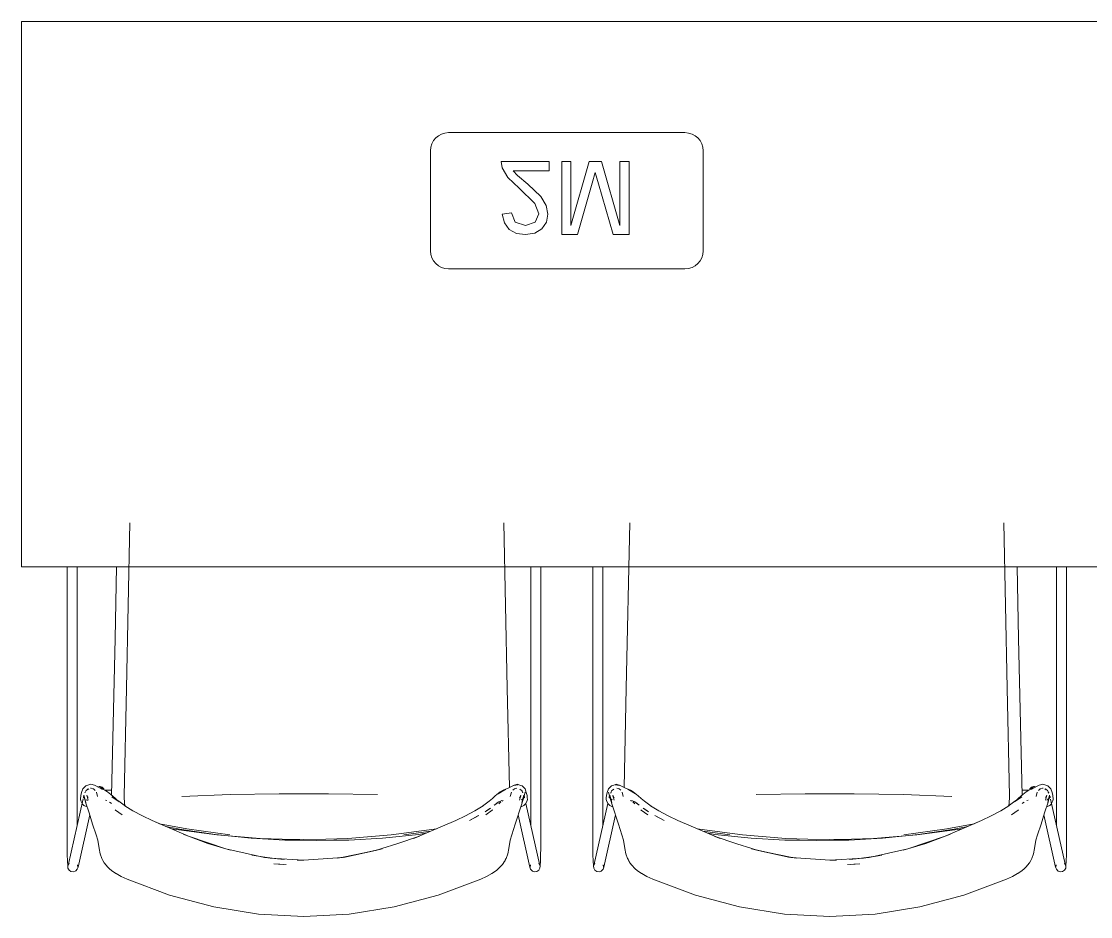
# Model space of a CAD drawing. Header units: millimetres. Extents: x 155927 to 326028, y -36033 to 97293.
# Drawn here: x 201201 to 202377, y 20146 to 21131 of the extents above; entities that cross this region are included whole.
import ezdxf

# ---------------------------------------------------------------- set-up
doc = ezdxf.new("R2010")
doc.units = ezdxf.units.MM
doc.header["$MEASUREMENT"] = 0
doc.layers.add('G-IMPT', color=8, linetype='CONTINUOUS', lineweight=9)
doc.layers.add('I-FURN', color=8, linetype='CONTINUOUS', lineweight=9)

msp = doc.modelspace()

# ---------------------------------------------------------------- linework, layer by layer
at = {"layer": 'G-IMPT'}
for p, q in [((201320.6, 20579.6), (201316.9, 20397.6)), ((201735.8, 20397.6), (201732.2, 20579.4)), ((201866.8, 20397.6), (201870.5, 20579.4)), ((202282.1, 20579.6), (202285.7, 20397.6)), ((201251.8, 20531.2), (201251.8, 20220.7)), ((201262.6, 20531.2), (201262.6, 20245.8)), ((201306.1, 20531.2), (201304.4, 20452.2)), ((201761.7, 20245.8), (201761.7, 20531.2)), ((201772.6, 20531.2), (201772.6, 20220.7)), ((201830.1, 20531.2), (201830.1, 20220.7)), ((201841, 20245.8), (201841, 20531.2)), ((202296.6, 20531.2), (202298.2, 20452.2)), ((202340, 20531.2), (202340, 20245.8)), ((202350.9, 20531.2), (202350.9, 20220.7)), ((201300.6, 20279.3), (201304.4, 20452.2)), ((202302.1, 20279.3), (202298.2, 20452.2)), ((201314.3, 20278.8), (201316.9, 20397.6)), ((201738.3, 20288.2), (201735.8, 20397.6)), ((201864.4, 20288.2), (201866.8, 20397.6)), ((202288.4, 20278.8), (202285.7, 20397.6)), ((201269, 20286.9), (201272.2, 20290)), ((201272.2, 20290), (201273.5, 20290.5)), ((201273.5, 20290.5), (201277.7, 20291.7)), ((201281.8, 20290.8), (201277.7, 20291.7)), ((201281.8, 20290.8), (201290.2, 20286.4)), ((201743.3, 20290.7), (201737.4, 20287.7)), ((201746.6, 20291.7), (201742.9, 20290.4)), ((201748, 20291.2), (201742.9, 20290.4)), ((201748, 20291.2), (201743.3, 20290.7)), ((201746.6, 20291.7), (201750.8, 20290.5)), ((201750.8, 20290.5), (201752.2, 20290)), ((201752.2, 20290), (201755.4, 20286.9)), ((201850.5, 20290), (201847.3, 20286.9)), ((201851.9, 20290.5), (201850.5, 20290)), ((201856.1, 20291.7), (201851.9, 20290.5)), ((201854.7, 20291.2), (201859.7, 20290.4)), ((201854.7, 20291.2), (201859.3, 20290.7)), ((201856.1, 20291.7), (201859.7, 20290.4)), ((201859.3, 20290.7), (201865.3, 20287.7)), ((202320.9, 20290.8), (202312.4, 20286.4)), ((202320.9, 20290.8), (202324.9, 20291.7)), ((202329.2, 20290.5), (202324.9, 20291.7)), ((202330.5, 20290), (202329.2, 20290.5)), ((202333.7, 20286.9), (202330.5, 20290)), ((201266.6, 20279.4), (201266.4, 20275.4)), ((201266.6, 20279.4), (201267.6, 20282.7)), ((201269, 20286.9), (201267.6, 20282.7)), ((201270, 20278.7), (201269.6, 20276.7)), ((201271.2, 20275.1), (201269.6, 20278.3)), ((201270.9, 20276.2), (201269.6, 20278.3)), ((201272, 20272.2), (201270.2, 20279.7)), ((201270.2, 20279.7), (201272.3, 20271.6)), ((201271.2, 20275.1), (201270.4, 20277.4)), ((201270.4, 20277.4), (201272.3, 20271.6)), ((201270.9, 20276.2), (201271.3, 20275.9)), ((201271.2, 20282.2), (201272, 20283.9)), ((201271.6, 20282.7), (201272, 20283.9)), ((201275, 20286.7), (201272.3, 20284.5)), ((201273.4, 20279.7), (201274.4, 20277.6)), ((201273.4, 20279.7), (201275, 20274.1)), ((201274.7, 20277.3), (201273.7, 20278.4)), ((201273.7, 20278.4), (201274.4, 20277.6)), ((201273.9, 20285.7), (201275.5, 20286.9)), ((201273.9, 20285.7), (201274.5, 20286.1)), ((201274.7, 20277.3), (201274, 20277.9)), ((201275.5, 20286.9), (201274.5, 20286.1)), ((201277.5, 20287.4), (201278.1, 20287.3)), ((201280, 20286.9), (201278.1, 20287.3)), ((201280.6, 20286.6), (201280, 20286.9)), ((201280.6, 20286.6), (201282.4, 20284.9)), ((201283.9, 20283), (201285.2, 20278.2)), ((201293.1, 20285.2), (201288.3, 20287.4)), ((201288.3, 20287.4), (201290.2, 20286.4)), ((201300.8, 20285.7), (201292.7, 20285.4)), ((201293.1, 20285.2), (201296.2, 20283.3)), ((201293.5, 20285), (201299.7, 20285.3)), ((201293.5, 20285), (201300.8, 20285.3)), ((201296.2, 20283.3), (201301.6, 20279)), ((201300.8, 20278.1), (201308.5, 20273)), ((201300.8, 20278.1), (201309, 20272.5)), ((201304.8, 20276), (201301.6, 20279)), ((201314.7, 20270.4), (201314.3, 20278.8)), ((201378, 20278.3), (201431.2, 20280.4)), ((201485.1, 20281.4), (201431.2, 20280.4)), ((201485.1, 20281.4), (201539.2, 20281.4)), ((201593.1, 20280.4), (201539.2, 20281.4)), ((201722.7, 20279), (201719.5, 20276)), ((201728.2, 20283.3), (201722.7, 20279)), ((201725.8, 20281.2), (201734.1, 20286)), ((201729.4, 20283.5), (201725.8, 20281.2)), ((201731.3, 20285.2), (201728.2, 20283.3)), ((201729.4, 20283.5), (201734.1, 20286)), ((201731.3, 20285.2), (201737.4, 20287.7)), ((201740.5, 20283.1), (201739.2, 20278.2)), ((201743.7, 20286.6), (201742.1, 20285.1)), ((201743.7, 20286.6), (201744.7, 20287.1)), ((201746.3, 20287.3), (201744.7, 20287.1)), ((201750.7, 20278.4), (201749.3, 20276.9)), ((201749.3, 20276.9), (201750.3, 20277.8)), ((201750.9, 20279.6), (201749.4, 20274.1)), ((201750.9, 20279.6), (201749.7, 20277.2)), ((201750.7, 20278.4), (201749.7, 20277.2)), ((201749.8, 20286.5), (201752.1, 20284.5)), ((201753.9, 20277.4), (201751.4, 20269.1)), ((201753.4, 20276.2), (201751.6, 20274.6)), ((201754.1, 20279.7), (201752, 20271.6)), ((201752.8, 20282.7), (201752.3, 20283.9)), ((201752.3, 20283.9), (201753.1, 20282.3)), ((201754.1, 20279.7), (201752.4, 20272.8)), ((201755.6, 20283), (201753.2, 20275.1)), ((201754.7, 20278.3), (201753.2, 20275.1)), ((201754.7, 20278.3), (201753.4, 20276.2)), ((201755.6, 20283), (201753.9, 20277.4)), ((201754.7, 20276.7), (201754.3, 20278.6)), ((201756.8, 20282.7), (201755.4, 20286.9)), ((201756.8, 20282.7), (201757.7, 20279.4)), ((201757.7, 20279.4), (201757.9, 20276.7)), ((201757.9, 20276.7), (201758, 20275.4)), ((201844.8, 20276.7), (201844.7, 20275.4)), ((201844.9, 20279.4), (201844.8, 20276.7)), ((201845.9, 20282.7), (201844.9, 20279.4)), ((201845.9, 20282.7), (201847.3, 20286.9)), ((201847.1, 20283), (201848.7, 20277.4)), ((201847.1, 20283), (201849.5, 20275.1)), ((201847.9, 20276.7), (201848.4, 20278.6)), ((201848, 20278.3), (201849.3, 20276.2)), ((201848, 20278.3), (201849.5, 20275.1)), ((201848.6, 20279.7), (201850.7, 20271.6)), ((201848.6, 20279.7), (201850.3, 20272.8)), ((201848.7, 20277.4), (201851.3, 20269.1)), ((201849.3, 20276.2), (201851.1, 20274.6)), ((201849.5, 20281.9), (201850.1, 20283.4)), ((201849.6, 20281.9), (201850.4, 20283.9)), ((201850.4, 20283.9), (201849.6, 20282.3)), ((201852.9, 20286.5), (201850.6, 20284.5)), ((201851.8, 20279.6), (201853, 20277.2)), ((201851.8, 20279.6), (201853.3, 20274.1)), ((201852, 20278.4), (201853, 20277.2)), ((201852, 20278.4), (201853.4, 20276.9)), ((201853.4, 20276.9), (201852.4, 20277.8)), ((201856.4, 20287.3), (201858, 20287.1)), ((201858.9, 20286.6), (201858, 20287.1)), ((201858.9, 20286.6), (201860.6, 20285.1)), ((201862.1, 20283.1), (201863.5, 20278.2)), ((201871.4, 20285.2), (201865.3, 20287.7)), ((201873.2, 20283.5), (201868.6, 20286)), ((201876.9, 20281.2), (201868.6, 20286)), ((201871.4, 20285.2), (201874.5, 20283.3)), ((201873.2, 20283.5), (201876.9, 20281.2)), ((201874.5, 20283.3), (201879.9, 20279)), ((201879.9, 20279), (201883.1, 20276)), ((202009.6, 20280.4), (202063.5, 20281.4)), ((202117.5, 20281.4), (202063.5, 20281.4)), ((202117.5, 20281.4), (202171.5, 20280.4)), ((202224.7, 20278.3), (202171.5, 20280.4)), ((202288, 20270.4), (202288.4, 20278.8)), ((202301.9, 20278.1), (202293.7, 20272.5)), ((202301.9, 20278.1), (202294.1, 20273)), ((202297.9, 20276), (202301.1, 20279)), ((202306.5, 20283.3), (202301.1, 20279)), ((202301.9, 20285.7), (202310, 20285.4)), ((202309.2, 20285), (202301.9, 20285.3)), ((202309.2, 20285), (202303, 20285.3)), ((202309.6, 20285.2), (202306.5, 20283.3)), ((202309.6, 20285.2), (202314.4, 20287.4)), ((202314.4, 20287.4), (202312.4, 20286.4)), ((202318.8, 20283), (202317.5, 20278.2)), ((202322.1, 20286.6), (202320.2, 20284.9)), ((202322.1, 20286.6), (202322.6, 20286.9)), ((202322.6, 20286.9), (202324.6, 20287.3)), ((202325.2, 20287.4), (202324.6, 20287.3)), ((202328.7, 20285.7), (202327.1, 20286.9)), ((202327.1, 20286.9), (202328.2, 20286.1)), ((202327.7, 20286.7), (202330.4, 20284.5)), ((202329.3, 20279.7), (202327.7, 20274.1)), ((202328, 20277.3), (202329, 20278.4)), ((202328, 20277.3), (202328.7, 20277.9)), ((202328.7, 20285.7), (202328.2, 20286.1)), ((202329.3, 20279.7), (202328.3, 20277.6)), ((202329, 20278.4), (202328.3, 20277.6)), ((202331.7, 20276.2), (202330.2, 20274.9)), ((202332.4, 20279.7), (202330.4, 20271.6)), ((202332.3, 20277.4), (202330.4, 20271.6)), ((202331.4, 20281.9), (202330.6, 20283.9)), ((202331.4, 20282.2), (202330.6, 20283.9)), ((202330.7, 20272.2), (202332.4, 20279.7)), ((202331.5, 20275.1), (202333.1, 20278.3)), ((202331.5, 20275.1), (202332.3, 20277.4)), ((202331.7, 20276.2), (202333.1, 20278.3)), ((202332.6, 20278.7), (202333.1, 20276.7)), ((202333.7, 20286.9), (202335.1, 20282.7)), ((202336.1, 20279.4), (202335.1, 20282.7)), ((202336.1, 20279.4), (202336.3, 20275.4)), ((201269.4, 20275.9), (201252.8, 20202.3)), ((201266.7, 20273.7), (201266.4, 20275.4)), ((201266.7, 20273.7), (201266.7, 20273.4)), ((201266.7, 20273.4), (201268.1, 20270.5)), ((201268.3, 20270.3), (201268.1, 20270.5)), ((201268.3, 20270.3), (201270.2, 20268.4)), ((201272.7, 20267.2), (201270.2, 20268.4)), ((201270.4, 20268.3), (201270.2, 20268.4)), ((201272.8, 20267.2), (201270.2, 20268.4)), ((201270.4, 20268.3), (201272.8, 20267.2)), ((201272, 20272.2), (201275.8, 20260.5)), ((201272.7, 20267.2), (201272.8, 20267.2)), ((201274.2, 20273.8), (201272.8, 20274.6)), ((201295.2, 20273.8), (201293.8, 20274.4)), ((201298.4, 20272.1), (201300, 20271)), ((201300.6, 20270.7), (201300, 20271)), ((201304.8, 20276), (201309, 20272.5)), ((201308.5, 20273), (201315.9, 20267.6)), ((201315.4, 20267.5), (201314.7, 20270.4)), ((201324.1, 20262.7), (201315.1, 20268.1)), ((201315.9, 20267.6), (201315.1, 20268.1)), ((201709.2, 20268.1), (201700.2, 20262.7)), ((201715.8, 20273), (201708.5, 20267.6)), ((201709.2, 20268.1), (201708.5, 20267.6)), ((201717.4, 20265.5), (201711.4, 20261.5)), ((201717.4, 20265.5), (201713.4, 20262.8)), ((201715.8, 20273), (201719.5, 20276)), ((201724.7, 20270.8), (201721.6, 20268.7)), ((201722.2, 20269.1), (201721.6, 20268.7)), ((201722.2, 20269.1), (201724.7, 20270.8)), ((201726.5, 20272.4), (201723.8, 20270.7)), ((201724.3, 20271), (201723.8, 20270.7)), ((201726.5, 20272.4), (201724.3, 20271)), ((201729.7, 20274), (201725.9, 20272.1)), ((201726.5, 20272.4), (201725.9, 20272.1)), ((201728.9, 20272.3), (201726.4, 20270.2)), ((201726.5, 20272.4), (201729.7, 20274)), ((201730.1, 20273.2), (201731.3, 20273.9)), ((201744.6, 20248), (201751.4, 20269.1)), ((201751.7, 20267.2), (201751.6, 20267.2)), ((201751.7, 20267.2), (201753.9, 20268.3)), ((201752, 20271.6), (201752.4, 20272.8)), ((201753.9, 20268.3), (201754.1, 20268.4)), ((201756.2, 20270.5), (201754.1, 20268.4)), ((201754.4, 20268.7), (201756.2, 20270.5)), ((201754.4, 20268.7), (201756, 20270.3)), ((201757.7, 20273.7), (201756, 20270.3)), ((201756, 20270.3), (201757.6, 20273.4)), ((201756, 20270.3), (201756.2, 20270.5)), ((201771.5, 20202.3), (201756.1, 20270.5)), ((201757.7, 20273.7), (201756.2, 20270.5)), ((201757.7, 20273.7), (201757.6, 20273.4)), ((201757.7, 20273.7), (201758, 20275.4)), ((201831.2, 20202.3), (201846.5, 20270.5)), ((201845, 20273.7), (201844.7, 20275.4)), ((201845, 20273.7), (201846.7, 20270.3)), ((201845, 20273.7), (201845.1, 20273.4)), ((201845, 20273.7), (201846.5, 20270.5)), ((201846.7, 20270.3), (201845.1, 20273.4)), ((201848.3, 20268.7), (201846.5, 20270.5)), ((201846.7, 20270.3), (201846.5, 20270.5)), ((201846.5, 20270.5), (201848.6, 20268.4)), ((201848.3, 20268.7), (201846.7, 20270.3)), ((201848.8, 20268.3), (201848.6, 20268.4)), ((201851, 20267.2), (201848.8, 20268.3)), ((201850.7, 20271.6), (201850.3, 20272.8)), ((201851, 20267.2), (201851.1, 20267.2)), ((201858.1, 20248), (201851.3, 20269.1)), ((201872.6, 20273.2), (201871.4, 20273.9)), ((201876.2, 20272.4), (201873, 20274)), ((201873, 20274), (201876.7, 20272.1)), ((201873.8, 20272.3), (201876.3, 20270.2)), ((201876.2, 20272.4), (201876.7, 20272.1)), ((201876.2, 20272.4), (201878.3, 20271)), ((201876.2, 20272.4), (201878.9, 20270.7)), ((201880.5, 20269.1), (201878, 20270.8)), ((201878, 20270.8), (201881.1, 20268.7)), ((201878.3, 20271), (201878.9, 20270.7)), ((201880.5, 20269.1), (201881.1, 20268.7)), ((201886.9, 20273), (201883.1, 20276)), ((201885.3, 20265.5), (201891.2, 20261.5)), ((201885.3, 20265.5), (201889.3, 20262.8)), ((201886.9, 20273), (201894.2, 20267.6)), ((201893.5, 20268.1), (201894.2, 20267.6)), ((201893.5, 20268.1), (201902.4, 20262.7)), ((202278.6, 20262.7), (202287.5, 20268.1)), ((202294.1, 20273), (202286.8, 20267.6)), ((202286.8, 20267.6), (202287.5, 20268.1)), ((202287.3, 20267.5), (202288, 20270.4)), ((202297.9, 20276), (202293.7, 20272.5)), ((202302.1, 20270.7), (202302.7, 20271)), ((202304.3, 20272.1), (202302.7, 20271)), ((202307.5, 20273.8), (202308.9, 20274.4)), ((202330.7, 20272.2), (202326.9, 20260.5)), ((202329.2, 20274.2), (202329.9, 20274.6)), ((202329.9, 20267.2), (202329.2, 20267.1)), ((202329.9, 20267.2), (202332.5, 20268.4)), ((202332.3, 20268.3), (202329.9, 20267.2)), ((202330, 20267.2), (202329.9, 20267.2)), ((202330, 20267.2), (202332.5, 20268.4)), ((202332.3, 20268.3), (202332.5, 20268.4)), ((202334.4, 20270.3), (202332.5, 20268.4)), ((202333.4, 20275.3), (202349.8, 20202.3)), ((202334.4, 20270.3), (202334.5, 20270.5)), ((202336, 20273.4), (202334.5, 20270.5)), ((202336, 20273.7), (202336.3, 20275.4)), ((202336, 20273.7), (202336, 20273.4)), ((201263.7, 20200.7), (201276.6, 20258.3)), ((201275.8, 20260.5), (201279.7, 20248)), ((201304.5, 20263.7), (201305, 20263.3)), ((201305, 20263.3), (201312.3, 20258)), ((201334.5, 20257.2), (201324.1, 20262.7)), ((201334.5, 20257.2), (201345.1, 20252)), ((201679.2, 20252), (201689.8, 20257.2)), ((201689.8, 20257.2), (201700.2, 20262.7)), ((201704.6, 20257.5), (201694.2, 20252)), ((201694.2, 20252), (201703.6, 20257)), ((201704.6, 20257.5), (201703.6, 20257)), ((201711.4, 20261.5), (201713.4, 20262.8)), ((201712.1, 20258), (201719.4, 20263.3)), ((201719.9, 20263.7), (201719.4, 20263.3)), ((201747.8, 20258.1), (201760.6, 20200.7)), ((201854.9, 20258.1), (201842, 20200.7)), ((201882.8, 20263.7), (201883.3, 20263.3)), ((201890.6, 20258), (201883.3, 20263.3)), ((201891.2, 20261.5), (201889.3, 20262.8)), ((201898.1, 20257.5), (201908.5, 20252)), ((201898.1, 20257.5), (201899, 20257)), ((201908.5, 20252), (201899, 20257)), ((201912.9, 20257.2), (201902.4, 20262.7)), ((201923.5, 20252), (201912.9, 20257.2)), ((202268.1, 20257.2), (202257.5, 20252)), ((202268.1, 20257.2), (202278.6, 20262.7)), ((202297.7, 20263.3), (202290.4, 20258)), ((202298.2, 20263.7), (202297.7, 20263.3)), ((202326.9, 20260.5), (202323, 20248)), ((202339, 20200.7), (202326.1, 20258.3)), ((201279.7, 20248), (201283.6, 20236)), ((201354.5, 20247.8), (201345.1, 20252)), ((201354.5, 20247.8), (201345.1, 20251.9)), ((201385.1, 20234.7), (201345.1, 20251.9)), ((201383.5, 20242.6), (201353.2, 20248.4)), ((201353.2, 20248.4), (201383.3, 20242.7)), ((201375.3, 20242.5), (201360.2, 20245.4)), ((201368.9, 20242.4), (201365.8, 20243)), ((201416.2, 20236), (201368.9, 20242.4)), ((201375.3, 20242.5), (201414.4, 20236.6)), ((201430.6, 20236.2), (201383.3, 20242.7)), ((201383.5, 20242.6), (201430.6, 20236.2)), ((201608.1, 20236), (201655.4, 20242.4)), ((201679.2, 20252), (201632.8, 20232.1)), ((201655.4, 20242.4), (201658, 20242.9)), ((201740.8, 20236), (201744.6, 20248)), ((201861.9, 20236), (201858.1, 20248)), ((201923.5, 20252), (201969.9, 20232.1)), ((201947.3, 20242.4), (201944.7, 20242.9)), ((201994.6, 20236), (201947.3, 20242.4)), ((202172.1, 20236.2), (202219.3, 20242.7)), ((202219.2, 20242.6), (202172.1, 20236.2)), ((202186.5, 20236), (202233.7, 20242.4)), ((202227.4, 20242.5), (202188.2, 20236.6)), ((202217.6, 20234.7), (202257.6, 20251.9)), ((202219.2, 20242.6), (202249.5, 20248.4)), ((202249.5, 20248.4), (202219.3, 20242.7)), ((202227.4, 20242.5), (202242.5, 20245.4)), ((202233.7, 20242.4), (202236.9, 20243)), ((202248.2, 20247.8), (202257.5, 20252)), ((202248.2, 20247.8), (202257.6, 20251.9)), ((202323, 20248), (202319.1, 20236)), ((201285.3, 20230.4), (201283.6, 20236)), ((201286.9, 20221.2), (201285.3, 20230.4)), ((201379.3, 20236.9), (201385.1, 20234.7)), ((201379.3, 20236.9), (201385.1, 20234.7)), ((201385.1, 20234.7), (201426.3, 20220.6)), ((201385.1, 20234.7), (201406.6, 20226.7)), ((201385.1, 20234.7), (201406.6, 20226.7)), ((201414.4, 20236.6), (201454.2, 20232.5)), ((201464, 20232.2), (201416.2, 20236)), ((201454.2, 20232.5), (201491.3, 20230.4)), ((201464, 20232.2), (201488.1, 20231.2)), ((201488.1, 20231.2), (201512.2, 20230.9)), ((201491.3, 20230.4), (201507.6, 20230.1)), ((201507.6, 20230.1), (201526.4, 20229.7)), ((201512.2, 20230.9), (201536.3, 20231.3)), ((201545.2, 20230.1), (201526.4, 20229.7)), ((201560.3, 20232.2), (201536.3, 20231.3)), ((201545.2, 20230.1), (201561.5, 20230.4)), ((201608.1, 20236), (201560.3, 20232.2)), ((201598.6, 20232.5), (201561.5, 20230.4)), ((201598.6, 20232.5), (201638.4, 20236.6)), ((201614.2, 20226.1), (201639.2, 20234.7)), ((201651.8, 20240.3), (201622.2, 20236.2)), ((201651.8, 20240.3), (201622.2, 20236.2)), ((201639.2, 20234.7), (201632.8, 20232.1)), ((201646, 20237.8), (201638.4, 20236.6)), ((201739.1, 20230.4), (201737.5, 20221.2)), ((201739.1, 20230.4), (201740.8, 20236)), ((201863.6, 20230.4), (201861.9, 20236)), ((201863.6, 20230.4), (201865.2, 20221.2)), ((201950.9, 20240.3), (201980.5, 20236.2)), ((201950.9, 20240.3), (201980.5, 20236.2)), ((201956.7, 20237.8), (201964.3, 20236.6)), ((201988.5, 20226.1), (201963.5, 20234.7)), ((201963.5, 20234.7), (201969.9, 20232.1)), ((202004.1, 20232.5), (201964.3, 20236.6)), ((201994.6, 20236), (202042.4, 20232.2)), ((202004.1, 20232.5), (202041.2, 20230.4)), ((202057.4, 20230.1), (202041.2, 20230.4)), ((202042.4, 20232.2), (202066.4, 20231.3)), ((202057.4, 20230.1), (202076.3, 20229.7)), ((202090.5, 20230.9), (202066.4, 20231.3)), ((202095.1, 20230.1), (202076.3, 20229.7)), ((202114.6, 20231.2), (202090.5, 20230.9)), ((202111.4, 20230.4), (202095.1, 20230.1)), ((202148.5, 20232.5), (202111.4, 20230.4)), ((202138.6, 20232.2), (202114.6, 20231.2)), ((202138.6, 20232.2), (202186.5, 20236)), ((202188.2, 20236.6), (202148.5, 20232.5)), ((202217.6, 20234.7), (202176.4, 20220.6)), ((202217.6, 20234.7), (202196.1, 20226.7)), ((202217.6, 20234.7), (202196.1, 20226.7)), ((202223.3, 20236.9), (202217.6, 20234.7)), ((202223.3, 20236.9), (202217.6, 20234.7)), ((202315.8, 20221.2), (202317.4, 20230.4)), ((202317.4, 20230.4), (202319.1, 20236)), ((201251.8, 20214.5), (201251.8, 20220.7)), ((201286.9, 20221.2), (201288, 20215.1)), ((201426.3, 20220.6), (201406.6, 20226.7)), ((201406.6, 20226.7), (201426.3, 20220.7)), ((201431.5, 20219.2), (201426.3, 20220.7)), ((201468.8, 20211.3), (201426.3, 20220.6)), ((201426.3, 20220.6), (201431.5, 20219.2)), ((201555.5, 20211.7), (201591, 20218.7)), ((201598.1, 20220.6), (201555.6, 20211.3)), ((201591, 20218.7), (201555.6, 20211.3)), ((201591, 20218.7), (201598, 20220.9)), ((201598.1, 20220.6), (201591, 20218.7)), ((201614.2, 20226.1), (201598, 20220.9)), ((201737.5, 20221.2), (201736.4, 20215.1)), ((201772.6, 20220.7), (201772.5, 20214.5)), ((201830.1, 20220.7), (201830.1, 20214.5)), ((201865.2, 20221.2), (201866.3, 20215.1)), ((201988.5, 20226.1), (202004.7, 20220.9)), ((202004.6, 20220.6), (202011.7, 20218.7)), ((202004.6, 20220.6), (202047.1, 20211.3)), ((202011.7, 20218.7), (202004.7, 20220.9)), ((202047.2, 20211.7), (202011.7, 20218.7)), ((202011.7, 20218.7), (202047.1, 20211.3)), ((202133.9, 20211.3), (202176.4, 20220.6)), ((202171.2, 20219.2), (202176.4, 20220.7)), ((202176.4, 20220.6), (202171.2, 20219.2)), ((202176.4, 20220.6), (202196.1, 20226.7)), ((202196.1, 20226.7), (202176.4, 20220.7)), ((202315.8, 20221.2), (202314.7, 20215.1)), ((202350.9, 20214.5), (202350.9, 20220.7)), ((201251.8, 20214.5), (201252, 20207.3)), ((201252, 20207.3), (201252.3, 20202)), ((201289.8, 20210.2), (201288, 20215.1)), ((201289.8, 20210.2), (201291, 20207.9)), ((201292.5, 20205.4), (201291, 20207.9)), ((201455, 20213.8), (201462.2, 20212.5)), ((201455, 20213.8), (201469.1, 20211.7)), ((201468.8, 20211.3), (201490.4, 20208.9)), ((201468.8, 20211.3), (201480.1, 20210)), ((201469.1, 20211.7), (201480.1, 20210)), ((201512.2, 20208.3), (201475.2, 20210.6)), ((201475.2, 20210.6), (201480.1, 20210)), ((201490.4, 20208.9), (201480.1, 20210)), ((201512.2, 20208.3), (201504.7, 20208.4)), ((201512.2, 20208.3), (201504.7, 20208.4)), ((201549.1, 20210.8), (201512.2, 20208.3)), ((201549.1, 20210.6), (201555.5, 20211.7)), ((201549.1, 20210.8), (201554.5, 20211.2)), ((201549.1, 20210.6), (201552.6, 20211)), ((201731.6, 20204.9), (201734.6, 20210.2)), ((201734, 20209.2), (201731.6, 20204.9)), ((201731.8, 20205.4), (201733.4, 20207.9)), ((201733.4, 20207.9), (201734.6, 20210.2)), ((201734, 20209.2), (201734.6, 20210.2)), ((201736.4, 20215.1), (201734.6, 20210.2)), ((201772.1, 20202), (201772.4, 20207.3)), ((201772.4, 20207.3), (201772.5, 20214.5)), ((201830.3, 20207.3), (201830.1, 20214.5)), ((201830.6, 20202), (201830.3, 20207.3)), ((201866.3, 20215.1), (201868.1, 20210.2)), ((201868.7, 20209.2), (201868.1, 20210.2)), ((201871.1, 20204.9), (201868.1, 20210.2)), ((201869.3, 20207.9), (201868.1, 20210.2)), ((201868.7, 20209.2), (201871.1, 20204.9)), ((201870.8, 20205.4), (201869.3, 20207.9)), ((202053.6, 20210.6), (202047.2, 20211.7)), ((202053.6, 20210.8), (202048.2, 20211.2)), ((202053.6, 20210.6), (202050.1, 20211)), ((202053.6, 20210.8), (202090.5, 20208.3)), ((202090.5, 20208.3), (202127.5, 20210.6)), ((202090.5, 20208.3), (202098, 20208.4)), ((202090.5, 20208.3), (202098, 20208.4)), ((202133.9, 20211.3), (202112.3, 20208.9)), ((202112.3, 20208.9), (202122.5, 20210)), ((202133.6, 20211.7), (202122.5, 20210)), ((202133.9, 20211.3), (202122.5, 20210)), ((202127.5, 20210.6), (202122.5, 20210)), ((202147.7, 20213.8), (202133.6, 20211.7)), ((202147.7, 20213.8), (202139.6, 20212.4)), ((202310.2, 20205.4), (202311.7, 20207.9)), ((202312.9, 20210.2), (202311.7, 20207.9)), ((202312.9, 20210.2), (202314.7, 20215.1)), ((202350.7, 20207.3), (202350.4, 20202)), ((202350.9, 20214.5), (202350.7, 20207.3)), ((201252.3, 20202), (201252.6, 20199.6)), ((201252.6, 20199.6), (201253.8, 20197.3)), ((201252.8, 20202.3), (201253.9, 20204.5)), ((201253.7, 20204.2), (201253.9, 20204.5)), ((201253.8, 20197.3), (201255.9, 20195.8)), ((201258.6, 20195.4), (201255.9, 20195.8)), ((201258.6, 20195.4), (201260.7, 20196.1)), ((201261.1, 20196.5), (201260.7, 20196.1)), ((201261.1, 20196.5), (201262.9, 20198.2)), ((201262.9, 20198.2), (201262.6, 20197.9)), ((201263.7, 20200.7), (201262.9, 20198.2)), ((201263, 20203.1), (201263.4, 20200.5)), ((201263.1, 20202.8), (201263.4, 20200.5)), ((201292.8, 20204.9), (201292.5, 20205.4)), ((201292.8, 20204.9), (201294.3, 20203)), ((201294.3, 20203), (201296.5, 20200.5)), ((201296.5, 20200.5), (201298.3, 20198.7)), ((201300.4, 20197), (201298.3, 20198.7)), ((201305.3, 20193.6), (201300.4, 20197)), ((201489.3, 20203.6), (201479.1, 20204.1)), ((201479.1, 20204.1), (201492.7, 20203.4)), ((201723.9, 20197), (201719, 20193.6)), ((201723.9, 20197), (201726, 20198.7)), ((201727.8, 20200.5), (201726, 20198.7)), ((201727.8, 20200.5), (201728.3, 20201.1)), ((201730.1, 20203), (201728.3, 20201.1)), ((201731.6, 20204.9), (201730.1, 20203)), ((201731.6, 20204.9), (201731.8, 20205.4)), ((201760.6, 20200.7), (201761.5, 20198.2)), ((201761.4, 20203.1), (201760.9, 20200.5)), ((201761.2, 20202.8), (201760.9, 20200.5)), ((201761.5, 20198.2), (201761.8, 20197.9)), ((201763.6, 20196.1), (201761.8, 20197.9)), ((201763.6, 20196.1), (201765.7, 20195.4)), ((201768.4, 20195.8), (201765.7, 20195.4)), ((201770.6, 20197.3), (201768.4, 20195.8)), ((201771.5, 20202.3), (201770.5, 20204.4)), ((201770.5, 20204.4), (201770.7, 20204.2)), ((201771.8, 20199.6), (201770.6, 20197.3)), ((201771.8, 20199.6), (201772.1, 20202)), ((201830.9, 20199.6), (201830.6, 20202)), ((201830.9, 20199.6), (201832.1, 20197.3)), ((201831.2, 20202.3), (201832.2, 20204.4)), ((201832.2, 20204.4), (201832, 20204.2)), ((201832.1, 20197.3), (201834.3, 20195.8)), ((201834.3, 20195.8), (201836.9, 20195.4)), ((201839.1, 20196.1), (201836.9, 20195.4)), ((201839.1, 20196.1), (201840.9, 20197.9)), ((201841.2, 20198.2), (201840.9, 20197.9)), ((201842, 20200.7), (201841.2, 20198.2)), ((201841.3, 20203.1), (201841.8, 20200.5)), ((201841.4, 20202.8), (201841.8, 20200.5)), ((201871.1, 20204.9), (201870.8, 20205.4)), ((201871.1, 20204.9), (201872.6, 20203)), ((201872.6, 20203), (201874.4, 20201.1)), ((201874.8, 20200.5), (201874.4, 20201.1)), ((201874.8, 20200.5), (201876.7, 20198.7)), ((201878.8, 20197), (201876.7, 20198.7)), ((201878.8, 20197), (201883.6, 20193.6)), ((202123.6, 20204.1), (202110, 20203.4)), ((202113.4, 20203.6), (202123.6, 20204.1)), ((202297.4, 20193.6), (202302.3, 20197)), ((202302.3, 20197), (202304.3, 20198.7)), ((202306.2, 20200.5), (202304.3, 20198.7)), ((202308.4, 20203), (202306.2, 20200.5)), ((202309.9, 20204.9), (202308.4, 20203)), ((202309.9, 20204.9), (202310.2, 20205.4)), ((202339, 20200.7), (202339.8, 20198.2)), ((202339.7, 20203.1), (202339.2, 20200.5)), ((202339.6, 20202.8), (202339.2, 20200.5)), ((202341.6, 20196.5), (202339.8, 20198.2)), ((202339.8, 20198.2), (202340.1, 20197.9)), ((202341.6, 20196.5), (202341.9, 20196.1)), ((202344.1, 20195.4), (202341.9, 20196.1)), ((202344.1, 20195.4), (202346.7, 20195.8)), ((202348.9, 20197.3), (202346.7, 20195.8)), ((202349.8, 20202.3), (202348.8, 20204.5)), ((202349, 20204.2), (202348.8, 20204.5)), ((202350.1, 20199.6), (202348.9, 20197.3)), ((202350.4, 20202), (202350.1, 20199.6)), ((201305.3, 20193.6), (201305.6, 20193.4)), ((201311.2, 20190.2), (201305.6, 20193.4)), ((201317.6, 20187.4), (201311.2, 20190.2)), ((201364.4, 20169.8), (201317.6, 20187.4)), ((201659.9, 20169.8), (201706.6, 20187.3)), ((201706.6, 20187.3), (201713.1, 20190.2)), ((201718.7, 20193.4), (201713.1, 20190.2)), ((201718.7, 20193.4), (201719, 20193.6)), ((201883.9, 20193.4), (201883.6, 20193.6)), ((201883.9, 20193.4), (201889.5, 20190.2)), ((201896, 20187.3), (201889.5, 20190.2)), ((201942.8, 20169.8), (201896, 20187.3)), ((202238.2, 20169.8), (202285.1, 20187.4)), ((202285.1, 20187.4), (202291.5, 20190.2)), ((202291.5, 20190.2), (202297.1, 20193.4)), ((202297.4, 20193.6), (202297.1, 20193.4)), ((201412.9, 20156.8), (201364.4, 20169.8)), ((201659.9, 20169.8), (201611.5, 20156.8)), ((201942.8, 20169.8), (201991.2, 20156.8)), ((202189.8, 20156.8), (202238.2, 20169.8)), ((201412.9, 20156.8), (201462.3, 20148.7)), ((201512.2, 20146.1), (201462.3, 20148.7)), ((201512.2, 20146.1), (201562.1, 20148.7)), ((201611.5, 20156.8), (201562.1, 20148.7)), ((201991.2, 20156.8), (202040.6, 20148.7)), ((202090.5, 20146.1), (202040.6, 20148.7)), ((202090.5, 20146.1), (202140.4, 20148.7)), ((202189.8, 20156.8), (202140.4, 20148.7))]:
    msp.add_line(p, q, dxfattribs=at)
at = {"layer": 'I-FURN'}
for p, q in [((202401.5, 21131.2), (201201.4, 21131.2)), ((201201.4, 21131.2), (201201.4, 20531.2)), ((201931.3, 21008.8), (201671.3, 21008.8)), ((201651.3, 20988.8), (201651.3, 20878.8)), ((201951.3, 20878.8), (201951.3, 20988.8)), ((201781.9, 20977), (201729.1, 20977)), ((201729.1, 20977), (201730.2, 20970)), ((201730.2, 20970), (201736.3, 20959.4)), ((201781.9, 20966.9), (201781.9, 20977)), ((201795.7, 20977), (201795.7, 20896.6)), ((201805.7, 20977), (201795.7, 20977)), ((201825.9, 20977), (201805.7, 20906.6)), ((201805.7, 20906.6), (201805.7, 20977)), ((201839.5, 20977), (201825.9, 20977)), ((201859.7, 20906.6), (201839.5, 20977)), ((201869.8, 20977), (201859.7, 20977)), ((201859.7, 20977), (201859.7, 20906.6)), ((201869.8, 20896.6), (201869.8, 20977)), ((201736.3, 20959.4), (201748.9, 20947.7)), ((201747, 20961.8), (201742.4, 20966.9)), ((201742.4, 20966.9), (201781.9, 20966.9)), ((201758.5, 20952.1), (201747, 20961.8)), ((201829.4, 20953.2), (201832.7, 20965.1)), ((201832.7, 20965.1), (201836.3, 20952.3)), ((201748.9, 20947.7), (201766.2, 20931)), ((201772.9, 20938.4), (201758.5, 20952.1)), ((201813, 20896.6), (201829.4, 20953.2)), ((201836.3, 20952.3), (201852.5, 20896.6)), ((201778.8, 20928.5), (201772.9, 20938.4)), ((201766.2, 20931), (201770.6, 20919.6)), ((201780.6, 20919), (201778.8, 20928.5)), ((201740.4, 20920.5), (201730.4, 20919.2)), ((201730.4, 20919.2), (201732.8, 20909.5)), ((201744.7, 20910.3), (201740.4, 20920.5)), ((201770.6, 20919.6), (201766.5, 20910.4)), ((201779, 20910.2), (201780.6, 20919)), ((201732.8, 20909.5), (201738.1, 20902.4)), ((201738.1, 20902.4), (201745.9, 20898)), ((201755.8, 20906.6), (201744.7, 20910.3)), ((201766.5, 20910.4), (201755.8, 20906.6)), ((201766.2, 20898.2), (201774, 20903)), ((201774, 20903), (201779, 20910.2)), ((201745.9, 20898), (201756, 20896.6)), ((201756, 20896.6), (201766.2, 20898.2)), ((201795.7, 20896.6), (201813, 20896.6)), ((201852.5, 20896.6), (201869.8, 20896.6)), ((201671.3, 20858.8), (201931.3, 20858.8)), ((201201.4, 20531.2), (202401.5, 20531.2)), ((201285.4, 20288.7), (201286.9, 20289.2)), ((201286.9, 20289.2), (201288.1, 20289.2)), ((201292, 20286.7), (201286.9, 20289.2)), ((201286.9, 20289.2), (201291.2, 20287.6)), ((201286.9, 20289.2), (201289.2, 20288.9)), ((201286.9, 20289.2), (201290.2, 20288.4)), ((201288.1, 20289.2), (201289.2, 20288.9)), ((201289.2, 20288.9), (201290.2, 20288.4)), ((201291.2, 20287.6), (201290.2, 20288.4)), ((202310.7, 20286.7), (202315.8, 20289.2)), ((202315.8, 20289.2), (202311.5, 20287.6)), ((202311.5, 20287.6), (202312.4, 20288.4)), ((202315.8, 20289.2), (202312.4, 20288.4)), ((202313.5, 20288.9), (202312.4, 20288.4)), ((202314.6, 20289.2), (202313.5, 20288.9)), ((202315.8, 20289.2), (202313.5, 20288.9)), ((202315.8, 20289.2), (202314.6, 20289.2)), ((202317.3, 20288.7), (202315.8, 20289.2)), ((201292, 20286.7), (201288.2, 20287.4)), ((201292, 20286.7), (201289.4, 20286.9)), ((201292, 20286.7), (201289.9, 20286.7)), ((201292, 20286.7), (201290.3, 20286.5)), ((201292, 20286.7), (201290.5, 20286.4)), ((201292, 20286.7), (201291.2, 20287.6)), ((201292, 20286.7), (201292.2, 20285.5)), ((202310.7, 20286.7), (202310.5, 20285.5)), ((202310.7, 20286.7), (202311.5, 20287.6)), ((202310.7, 20286.7), (202314.5, 20287.4)), ((202310.7, 20286.7), (202313.3, 20286.9)), ((202310.7, 20286.7), (202312.1, 20286.4)), ((202310.7, 20286.7), (202312.8, 20286.7)), ((202310.7, 20286.7), (202312.4, 20286.5))]:
    msp.add_line(p, q, dxfattribs=at)
for centre, start, end in [((201671.3, 20988.8), 90, 180), ((201931.3, 20988.8), 0, 90), ((201671.3, 20878.8), 180, 270), ((201931.3, 20878.8), 270, 0)]:
    msp.add_arc(centre, 20, start, end, dxfattribs=at)

doc.saveas('drawing.dxf')
